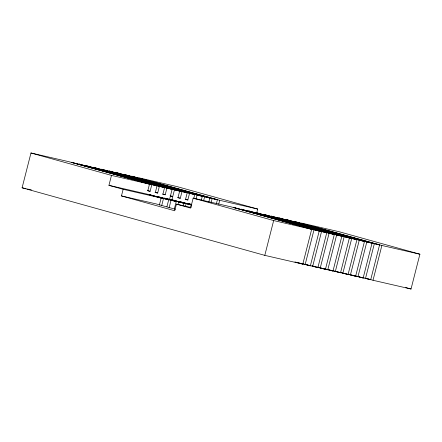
<?xml version="1.0" encoding="UTF-8"?>
<svg xmlns="http://www.w3.org/2000/svg" width="442" height="442" viewBox="0 0 442 442"><rect width="100%" height="100%" fill="white"/><g stroke="black" fill="none" stroke-linecap="round" stroke-linejoin="round"><path stroke-width="0.66" d="M159.369 205.06L161.159 198.044L123.147 189.298L121.456 195.928L174.728 210.762L176.419 204.132L190.629 208.088L193.16 198.143L231.172 206.889L311.676 229.304L302.803 264.112L264.791 255.365L22.1 187.789L30.973 152.982L68.98 161.728L149.484 184.148L147.794 190.773L150.114 191.309L151.805 184.679L157.026 185.883L155.341 192.513L157.661 193.043L159.352 186.413L164.573 187.618L162.883 194.248L165.203 194.784L166.894 188.154L172.115 189.353L169.579 199.298L164.358 198.099L183.789 203.254L183.137 205.806M123.147 189.298L108.942 185.342L111.472 175.397L149.484 184.148M161.689 205.591L163.479 198.58L168.7 199.784L166.91 206.795M169.071 207.967L171.021 200.314L176.242 201.519L174.292 209.165M190.684 207.541L191.331 204.989L171.905 199.834L174.435 189.889L179.662 191.088L177.971 197.718L180.292 198.254L181.982 191.624L187.204 192.828L185.513 199.452L187.833 199.988L189.524 193.358L194.745 194.563L193.734 198.541M177.916 204.602L178.562 202.049M185.458 206.337L186.11 203.79M196.055 199.071L197.071 195.093L202.292 196.298L201.276 200.276M203.596 200.812L204.613 196.834L209.834 198.033L208.823 202.011M211.143 202.547L212.154 198.568L217.381 199.767L216.365 203.745M218.685 204.281L219.702 200.303L257.708 209.049L256.697 213.027M264.791 255.365L273.664 220.558L311.676 229.304M305.124 264.647L313.997 229.84L319.218 231.044L310.345 265.846L298.549 262.813M312.665 266.382L321.538 231.575L326.76 232.779L317.892 267.581L306.091 264.554M320.212 268.117L329.086 233.31L334.307 234.514L325.434 269.322L315.61 266.835M327.754 269.852L336.627 235.05L341.848 236.249L332.981 271.057L323.152 268.57M335.301 271.592L344.169 236.785L349.395 237.984L340.522 272.791L327.406 269.393M342.843 273.327L351.716 238.52L356.937 239.724L348.064 274.526L336.926 271.675M350.384 275.062L359.258 240.255L364.479 241.459L355.611 276.261L344.467 273.416M357.932 276.797L366.805 241.989L372.026 243.194L363.153 278.001L350.694 274.786M365.473 278.532L374.346 243.73L379.567 244.929L370.7 279.736L361.528 277.432M373.02 280.272L381.888 245.465L419.9 254.211L411.027 289.018L373.02 280.272L365.783 278.256M170.424 195.983L172.745 196.519L170.104 195.784M108.942 185.342L146.948 194.088L161.159 198.044M171.905 199.834L191.331 204.989M191.563 204.353L186.988 203.303L191.513 204.563M176.419 204.132L191.093 207.508M121.456 195.928L156.275 203.939L175.347 209.254M22.1 187.789L26.1 188.712M27.437 189.016L31.437 189.938M257.708 209.049L177.209 186.635L139.197 177.888L219.702 200.303M419.9 254.211L339.395 231.796L301.389 223.05L381.888 245.465M217.381 199.767L131.655 176.154L212.154 198.568M379.567 244.929L293.842 221.315L374.346 243.73M209.834 198.033L124.108 174.419L204.613 196.834M372.026 243.194L286.3 219.575L366.805 241.989M202.292 196.298L116.566 172.678L197.071 195.093M364.479 241.459L278.758 217.84L359.258 240.255M194.745 194.563L109.019 170.943L189.524 193.358M356.937 239.724L271.211 216.105L351.716 238.52M187.204 192.828L101.478 169.209L181.982 191.624M349.395 237.984L263.67 214.37L344.169 236.785M179.662 191.088L93.936 167.474L174.435 189.889M341.848 236.249L256.122 212.635L336.627 235.05M172.115 189.353L86.389 165.739L166.894 188.154M334.307 234.514L248.581 210.895L329.086 233.31M164.573 187.618L78.847 163.999L159.352 186.413M326.76 232.779L241.034 209.16L321.538 231.575M157.026 185.883L71.3 162.264L151.805 184.679M319.218 231.044L233.492 207.425L313.997 229.84M30.973 152.982L111.472 175.397M193.16 198.143L273.664 220.558M185.192 199.254L187.833 199.988M177.651 197.519L180.292 198.254M162.562 194.044L165.203 194.784M155.015 192.309L157.661 193.043M147.473 190.574L150.114 191.309M191.773 204.745L179.446 201.569L191.718 204.983M169.579 199.298L183.789 203.254M176.242 201.519L156.816 196.358L171.021 200.314M168.7 199.784L149.269 194.624L163.479 198.58M405.706 287.538L411.027 289.018M362.147 277.355L364.12 277.902M365.435 278.272L370.7 279.736M358.241 276.521L360.213 277.068M355.921 275.985L363.153 278.001M348.373 274.25L355.611 276.261M340.832 272.515L348.064 274.526M333.285 270.775L340.522 272.791M325.743 269.04L332.981 271.057M317.892 267.106L321.837 268.206M317.544 267.123L325.434 269.322M312.317 265.918L314.29 266.471M311.969 265.935L317.892 267.581M302.455 263.653L310.345 265.846M294.908 261.913L302.803 264.112"/></g></svg>
